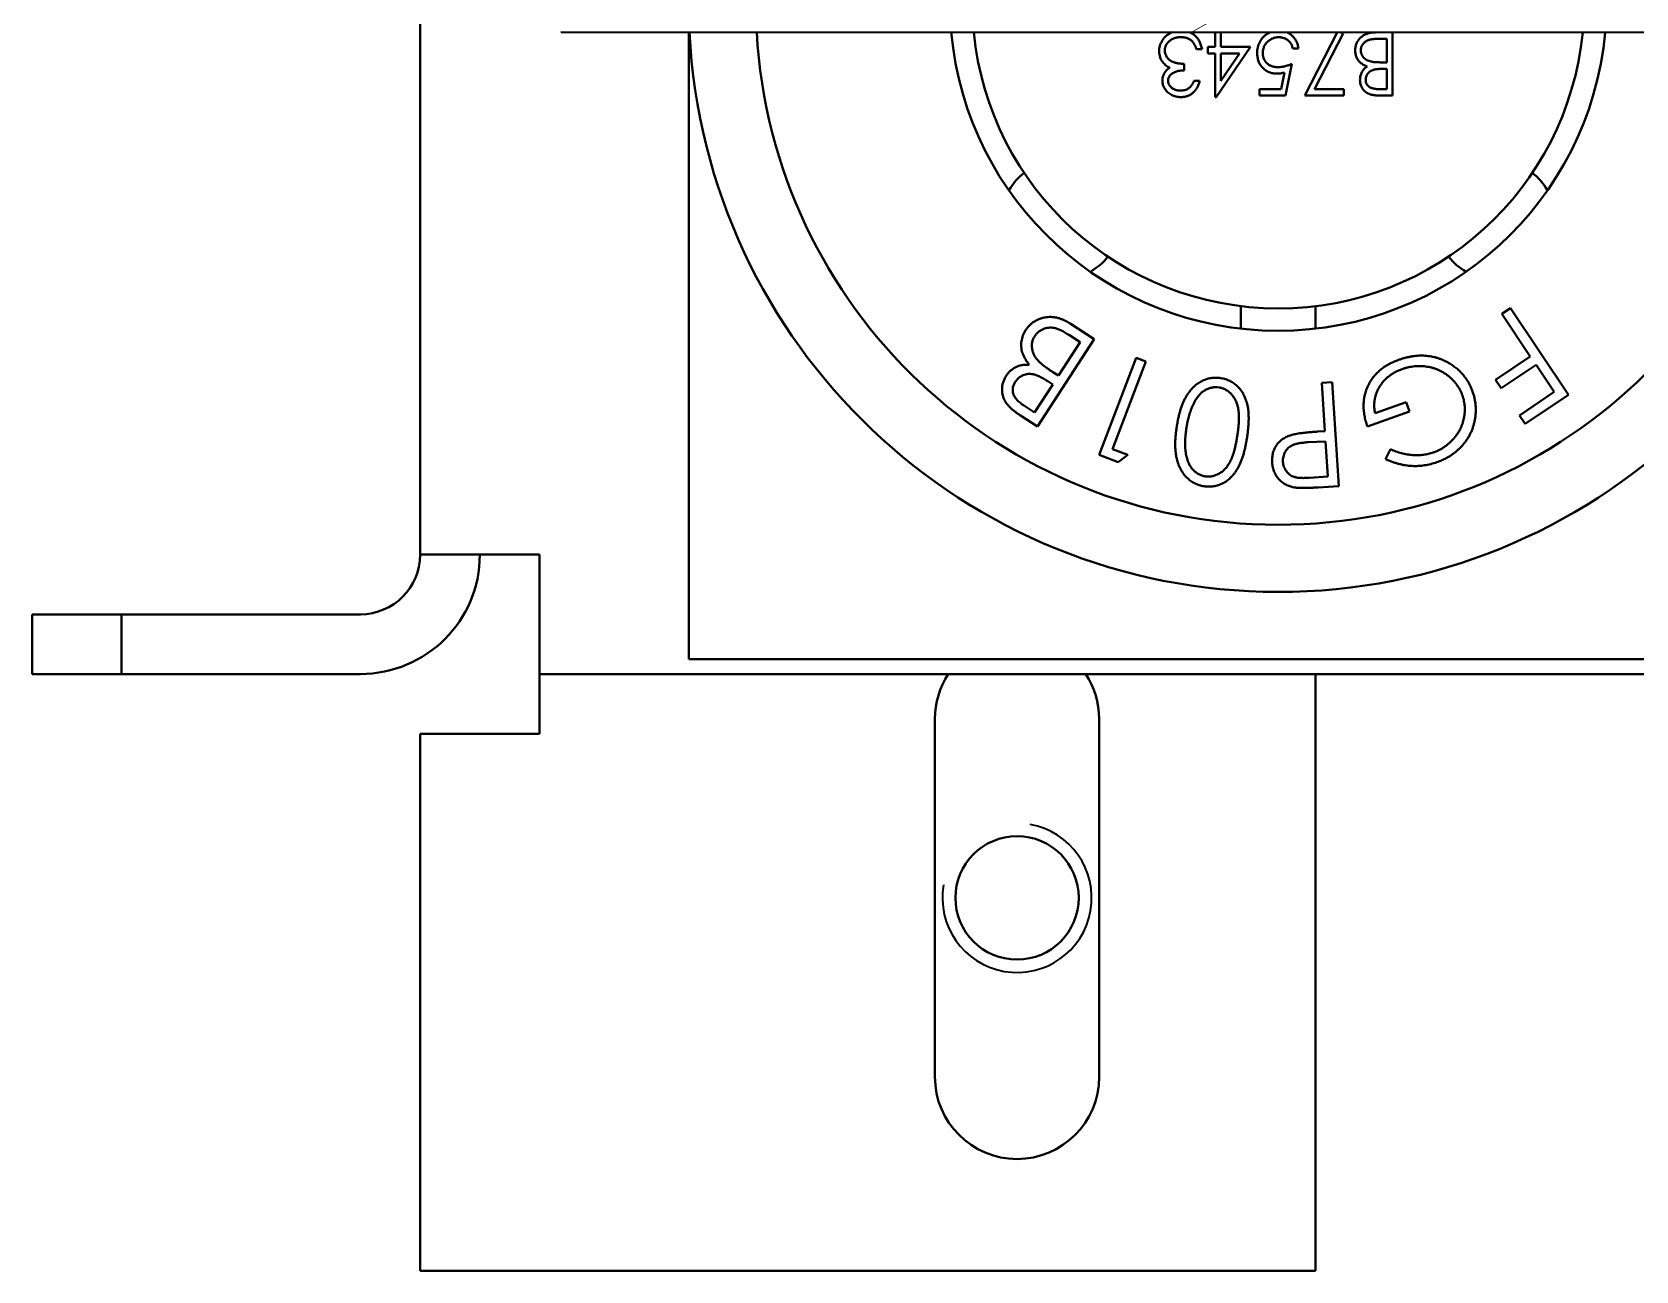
# Model space of a CAD drawing. Header units: millimetres. Extents: x 0 to 4205, y 0 to 2970.
# Drawn here: x 3703.1 to 3756.9, y 1477.4 to 1518.9 of the extents above; entities that cross this region are included whole.
import ezdxf

# ---------------------------------------------------------------- set-up
doc = ezdxf.new("R2010")
doc.units = ezdxf.units.MM
doc.header["$LTSCALE"] = 5
for name, color, linetype, lineweight in [('가시적인 것(ISO)', 3, 'Continuous', 40), ('가시적인 좁은 것(ISO)', 3, 'Continuous', 35), ('해치(ISO)', 7, 'Continuous', 18)]:
    doc.layers.add(name, color=color, linetype=linetype, lineweight=lineweight)

msp = doc.modelspace()

# ---------------------------------------------------------------- hatches: boundary and pattern name
at = {"layer": '해치(ISO)'}
h = msp.add_hatch(dxfattribs=at)
h.set_pattern_fill('ANSI31', color=256, scale=127, angle=-14.99998, style=0)
h.set_pattern_definition([(30, (0, 0), (-7.937505, 13.74815), [])])
h.paths.add_polyline_path([(3771.8396, 1520.8422), (3720.8387, 1520.8643), (3720.8378, 1518.8643), (3771.8388, 1518.8422)])

# ---------------------------------------------------------------- linework, layer by layer
at = {"layer": '가시적인 것(ISO)'}
for p, q in [((3716.1202, 1501.3539), (3716.1202, 1538.3539)), ((3720.8378, 1518.8643), (3771.8388, 1518.8422)), ((3725.1202, 1518.8624), (3725.1202, 1497.8539)), ((3742.7529, 1518.3663), (3742.7531, 1518.8548)), ((3742.9431, 1518.8547), (3742.9429, 1518.3662)), ((3745.7644, 1516.7368), (3746.8501, 1518.853)), ((3747.042, 1518.8169), (3746.0859, 1516.9538)), ((3746.9765, 1518.8529), (3747.042, 1518.8169)), ((3748.506, 1518.6352), (3748.2355, 1518.6353)), ((3748.5057, 1517.8482), (3748.506, 1518.6352)), ((3748.6961, 1518.8522), (3748.6952, 1516.7355)), ((3742.3187, 1518.2851), (3742.1287, 1518.2852)), ((3742.5086, 1518.1493), (3742.5087, 1518.3664)), ((3742.7528, 1518.1492), (3742.5086, 1518.1493)), ((3742.5087, 1518.3664), (3742.7529, 1518.3663)), ((3742.7522, 1516.6838), (3742.7528, 1518.1492)), ((3743.9469, 1518.3658), (3742.7908, 1516.6838)), ((3742.9428, 1518.1491), (3742.9424, 1517.2299)), ((3742.9424, 1517.2299), (3743.5737, 1518.1489)), ((3743.5737, 1518.1489), (3742.9428, 1518.1491)), ((3742.9429, 1518.3662), (3743.9469, 1518.3658)), ((3745.548, 1518.3108), (3745.358, 1518.3109)), ((3741.7215, 1517.7969), (3741.7214, 1517.5798)), ((3744.9648, 1516.9542), (3745.0791, 1517.5109)), ((3745.3307, 1517.7953), (3745.1131, 1516.7371)), ((3748.5056, 1517.6311), (3748.378, 1517.6312)), ((3748.3798, 1517.8483), (3748.5057, 1517.8482)), ((3748.5053, 1516.9527), (3748.5056, 1517.6311)), ((3742.0469, 1517.2269), (3742.2368, 1517.2268)), ((3744.2447, 1516.7375), (3744.2448, 1516.9546)), ((3744.2448, 1516.9546), (3744.9648, 1516.9542)), ((3746.0859, 1516.9538), (3747.067, 1516.9533)), ((3747.067, 1516.9533), (3747.067, 1516.7362)), ((3748.2475, 1516.9528), (3748.5053, 1516.9527)), ((3742.7908, 1516.6838), (3742.7522, 1516.6838)), ((3745.1131, 1516.7371), (3744.2447, 1516.7375)), ((3747.067, 1516.7362), (3745.7644, 1516.7368)), ((3748.6952, 1516.7355), (3748.2822, 1516.7357)), ((3743.6202, 1509.6804), (3743.6202, 1508.9251)), ((3746.1202, 1509.6804), (3746.1202, 1508.9251)), ((3752.3593, 1509.419), (3752.6475, 1509.6125)), ((3753.3149, 1507.9972), (3752.3593, 1509.419)), ((3752.6475, 1509.6125), (3754.5966, 1506.712)), ((3737.902, 1509.0974), (3738.7076, 1508.5757)), ((3738.7076, 1508.5757), (3736.8104, 1505.6429)), ((3737.5073, 1507.3509), (3738.2344, 1508.4748)), ((3738.2344, 1508.4748), (3737.8719, 1508.7089)), ((3738.8718, 1504.6942), (3740.1086, 1507.9495)), ((3740.4311, 1507.8268), (3739.3156, 1504.8905)), ((3740.1086, 1507.9495), (3740.4311, 1507.8268)), ((3752.1497, 1507.214), (3753.3149, 1507.9972)), ((3737.3418, 1507.4574), (3737.5073, 1507.3509)), ((3753.5071, 1507.7111), (3752.3418, 1506.9279)), ((3754.1163, 1506.8045), (3753.5071, 1507.7111)), ((3736.708, 1506.1162), (3737.3159, 1507.0557)), ((3737.3159, 1507.0557), (3737.1483, 1507.1637)), ((3746.3349, 1507.1093), (3746.6827, 1507.1311)), ((3746.4366, 1505.4904), (3746.3349, 1507.1093)), ((3746.6827, 1507.1311), (3746.9014, 1503.65)), ((3752.3418, 1506.9279), (3752.1497, 1507.214)), ((3752.9511, 1506.0214), (3754.1163, 1506.8045)), ((3754.5966, 1506.712), (3753.1432, 1505.7353)), ((3736.3694, 1506.3349), (3736.708, 1506.1162)), ((3748.1126, 1506.0941), (3749.1608, 1506.4636)), ((3749.1608, 1506.4636), (3749.273, 1506.1467)), ((3736.8104, 1505.6429), (3736.232, 1506.0173)), ((3749.273, 1506.1467), (3747.856, 1505.6475)), ((3753.1432, 1505.7353), (3752.9511, 1506.0214)), ((3746.4583, 1505.1497), (3745.8687, 1505.1202)), ((3746.1884, 1505.475), (3746.4366, 1505.4904)), ((3746.5326, 1503.9669), (3746.4583, 1505.1497)), ((3739.5112, 1504.4509), (3738.8718, 1504.6942)), ((3739.3156, 1504.8905), (3739.8274, 1504.6963)), ((3739.8274, 1504.6963), (3739.5112, 1504.4509)), ((3748.459, 1504.5559), (3748.6286, 1504.8875)), ((3745.9178, 1503.9283), (3746.5326, 1503.9669)), ((3746.9014, 1503.65), (3746.208, 1503.6065)), ((3720.1202, 1501.3539), (3716.1202, 1501.3539)), ((3720.1202, 1501.3539), (3720.1202, 1497.3539)), ((3706.1202, 1499.3539), (3703.1202, 1499.3539)), ((3703.1202, 1499.3539), (3703.1202, 1497.3539)), ((3706.1202, 1497.3539), (3706.1202, 1499.3539)), ((3706.1202, 1499.3539), (3714.1202, 1499.3539)), ((3783.1202, 1497.8539), (3725.1202, 1497.8539)), ((3703.1202, 1497.3539), (3706.1202, 1497.3539)), ((3706.1202, 1497.3539), (3714.1202, 1497.3539)), ((3720.1202, 1497.3539), (3781.1202, 1497.3539)), ((3720.1202, 1497.3539), (3720.1202, 1495.3539)), ((3746.1202, 1497.3539), (3746.1202, 1477.3539)), ((3733.3702, 1483.8539), (3733.3702, 1495.8539)), ((3738.8702, 1495.8539), (3738.8702, 1483.8539)), ((3720.1202, 1495.3539), (3716.1202, 1495.3539)), ((3716.1202, 1477.3539), (3716.1202, 1495.3539)), ((3746.1202, 1477.3539), (3716.1202, 1477.3539))]:
    msp.add_line(p, q, dxfattribs=at)
msp.add_circle((3736.1202, 1489.8539), 2.067, dxfattribs=at)
for centre, radius, start, end in [((3744.8702, 1519.8539), 19.75, 182.87743, 357.07284), ((3744.8702, 1519.8539), 17.5, 183.25096, 356.69931), ((3744.8702, 1519.8539), 11, 185.19104, 354.75923), ((3744.8702, 1519.8539), 10.25, 185.57387, 354.3764), ((3737.587, 1512.5707), 2, 127.99092, 150.35542), ((3752.1534, 1512.5707), 2, 29.64458, 52.00908), ((3737.587, 1512.5707), 2, 299.64458, 322.00908), ((3752.1534, 1512.5707), 2, 217.99092, 240.35542), ((3714.1202, 1501.3539), 4, 270, 0), ((3714.1202, 1501.3539), 2, 270, 0), ((3736.1202, 1495.8539), 2.75, 146.94427, 180), ((3736.1202, 1495.8539), 2.75, 0, 33.05573), ((3736.1202, 1483.8539), 2.75, 180, 0)]:
    msp.add_arc(centre, radius, start, end, dxfattribs=at)
for points, knots in [([(3740.8804, 1518.2268), (3740.8815, 1518.2564), (3740.8837, 1518.3156), (3740.9031, 1518.4029), (3740.9331, 1518.4883), (3740.9758, 1518.57), (3741.0278, 1518.6464), (3741.0896, 1518.7147), (3741.1605, 1518.7735), (3741.2363, 1518.8205), (3741.2894, 1518.8453), (3741.3149, 1518.8554)], [0, 0, 0, 0, 0.07964825, 0.15892168, 0.23961949, 0.32260943, 0.40603464, 0.4876021, 0.56968463, 0.65303615, 0.72687732, 0.72687732, 0.72687732, 0.72687732]), ([(3741.6095, 1518.6924), (3741.5897, 1518.6921), (3741.551, 1518.6914), (3741.4944, 1518.6847), (3741.4407, 1518.675), (3741.3902, 1518.6599), (3741.3425, 1518.6413), (3741.2981, 1518.618), (3741.2565, 1518.5906), (3741.2182, 1518.5594), (3741.1837, 1518.5253), (3741.1534, 1518.4896), (3741.1276, 1518.4525), (3741.1068, 1518.4138), (3741.0903, 1518.3736), (3741.0791, 1518.3319), (3741.0714, 1518.2889), (3741.0707, 1518.2597), (3741.0704, 1518.2449)], [0, 0, 0, 0, 0.0760717, 0.1487517, 0.2184028, 0.2857596, 0.350598, 0.414964, 0.4780693, 0.5417607, 0.6043499, 0.664075, 0.7214636, 0.7775871, 0.8326444, 0.8878435, 0.9434603, 1, 1, 1, 1]), ([(3741.9631, 1518.5778), (3741.9512, 1518.587), (3741.9276, 1518.6052), (3741.889, 1518.6285), (3741.8485, 1518.6487), (3741.805, 1518.6641), (3741.7597, 1518.6772), (3741.7117, 1518.6858), (3741.6614, 1518.6916), (3741.627, 1518.6922), (3741.6095, 1518.6924)], [0, 0, 0, 0, 0.1182713, 0.23617753, 0.35566293, 0.47590416, 0.60012734, 0.72860812, 0.86131348, 1, 1, 1, 1]), ([(3741.9064, 1518.8551), (3741.9124, 1518.8527), (3741.9367, 1518.8423), (3741.9781, 1518.8211), (3742.0292, 1518.7888), (3742.0771, 1518.7514), (3742.1218, 1518.7094), (3742.1621, 1518.6623), (3742.1988, 1518.6109), (3742.2308, 1518.5546), (3742.2596, 1518.4941), (3742.2832, 1518.4286), (3742.3041, 1518.3587), (3742.3137, 1518.3101), (3742.3187, 1518.2851)], [0.28985137, 0.28985137, 0.28985137, 0.28985137, 0.30854843, 0.36639796, 0.42454219, 0.48317, 0.5422434, 0.60173935, 0.662506, 0.72485551, 0.78912783, 0.8563464, 0.92629523, 1, 1, 1, 1]), ([(3742.1287, 1518.2852), (3742.1238, 1518.3015), (3742.1142, 1518.3332), (3742.0978, 1518.3788), (3742.0792, 1518.4206), (3742.0592, 1518.459), (3742.0381, 1518.4942), (3742.0146, 1518.5254), (3741.9903, 1518.5539), (3741.972, 1518.57), (3741.9631, 1518.5778)], [0, 0, 0, 0, 0.1497704, 0.2913164, 0.4259664, 0.5521596, 0.6715274, 0.7861216, 0.8953251, 1, 1, 1, 1]), ([(3744.1639, 1518.1626), (3744.1643, 1518.1798), (3744.1652, 1518.2141), (3744.1692, 1518.265), (3744.1771, 1518.3148), (3744.1876, 1518.3635), (3744.2013, 1518.4111), (3744.2178, 1518.4577), (3744.238, 1518.5029), (3744.2602, 1518.5472), (3744.2851, 1518.5897), (3744.3128, 1518.6293), (3744.3421, 1518.6669), (3744.3736, 1518.7019), (3744.4076, 1518.734), (3744.4437, 1518.7636), (3744.4816, 1518.7911), (3744.522, 1518.8154), (3744.5624, 1518.837), (3744.5902, 1518.8487), (3744.6034, 1518.854)], [0, 0, 0, 0, 0.04401447, 0.08743412, 0.1301184, 0.17255369, 0.21455476, 0.25629809, 0.29843823, 0.340849, 0.38271519, 0.42392405, 0.46424624, 0.50407367, 0.54386191, 0.58356672, 0.62309432, 0.66322906, 0.70355126, 0.73999938, 0.73999938, 0.73999938, 0.73999938]), ([(3744.8913, 1518.691), (3744.8732, 1518.6905), (3744.8376, 1518.6896), (3744.7851, 1518.6821), (3744.7344, 1518.6705), (3744.686, 1518.6532), (3744.6391, 1518.6321), (3744.5948, 1518.6051), (3744.5519, 1518.574), (3744.5117, 1518.5384), (3744.4749, 1518.4991), (3744.4424, 1518.4571), (3744.4153, 1518.4123), (3744.3924, 1518.3654), (3744.3751, 1518.3161), (3744.3627, 1518.2644), (3744.3554, 1518.2102), (3744.3544, 1518.1733), (3744.3539, 1518.1545)], [0, 0, 0, 0, 0.0642073, 0.1264247, 0.1876803, 0.2482164, 0.3083051, 0.369661, 0.4316986, 0.4959469, 0.559758, 0.6222954, 0.6839106, 0.7450924, 0.8067402, 0.8690866, 0.93329, 1, 1, 1, 1]), ([(3745.358, 1518.3109), (3745.3534, 1518.3311), (3745.3444, 1518.3699), (3745.3247, 1518.4244), (3745.3006, 1518.473), (3745.272, 1518.5163), (3745.2378, 1518.554), (3745.1988, 1518.5877), (3745.155, 1518.6181), (3745.1064, 1518.6434), (3745.0551, 1518.665), (3745.0015, 1518.6794), (3744.9468, 1518.6895), (3744.9099, 1518.6905), (3744.8913, 1518.691)], [0, 0, 0, 0, 0.0946873, 0.1819942, 0.2643769, 0.3421799, 0.4186176, 0.4965091, 0.5773691, 0.6615106, 0.7467326, 0.831258, 0.9152056, 1, 1, 1, 1]), ([(3745.1706, 1518.8537), (3745.1781, 1518.8504), (3745.2031, 1518.8385), (3745.2439, 1518.8147), (3745.2926, 1518.7815), (3745.3377, 1518.7422), (3745.3795, 1518.6993), (3745.4169, 1518.6527), (3745.4502, 1518.6033), (3745.4789, 1518.5507), (3745.5034, 1518.4952), (3745.5226, 1518.4364), (3745.5381, 1518.3748), (3745.5447, 1518.3324), (3745.548, 1518.3108)], [0.28511236, 0.28511236, 0.28511236, 0.28511236, 0.31063718, 0.37076641, 0.43161474, 0.49352297, 0.55588346, 0.61734237, 0.67866804, 0.74071136, 0.80298536, 0.86680258, 0.93234717, 1, 1, 1, 1]), ([(3747.4475, 1518.2519), (3747.4481, 1518.2726), (3747.4493, 1518.3132), (3747.4579, 1518.3729), (3747.4725, 1518.43), (3747.4925, 1518.4848), (3747.5186, 1518.5372), (3747.5504, 1518.5873), (3747.5883, 1518.6345), (3747.6307, 1518.6794), (3747.6786, 1518.7198), (3747.7304, 1518.7558), (3747.7865, 1518.7854), (3747.8462, 1518.8102), (3747.91, 1518.8292), (3747.9778, 1518.8424), (3748.0494, 1518.8514), (3748.0985, 1518.8521), (3748.1237, 1518.8524)], [0, 0, 0, 0, 0.0611603, 0.1203346, 0.1781803, 0.2352351, 0.292683, 0.3511862, 0.4104566, 0.4717199, 0.5337612, 0.595739, 0.6578875, 0.7212952, 0.7868225, 0.8546862, 0.925478, 1, 1, 1, 1]), ([(3748.2355, 1518.6353), (3748.2161, 1518.6351), (3748.1788, 1518.6346), (3748.1249, 1518.6332), (3748.075, 1518.6299), (3748.0292, 1518.6247), (3747.9871, 1518.619), (3747.9492, 1518.6114), (3747.9151, 1518.6027), (3747.8757, 1518.5892), (3747.8312, 1518.5683), (3747.7833, 1518.5366), (3747.7407, 1518.499), (3747.7045, 1518.4554), (3747.6748, 1518.4079), (3747.6532, 1518.3577), (3747.6399, 1518.3054), (3747.6383, 1518.2697), (3747.6375, 1518.2518)], [0, 0, 0, 0, 0.0725025, 0.139739, 0.2017951, 0.2598219, 0.312206, 0.3607734, 0.4045403, 0.4436981, 0.5168408, 0.5878743, 0.6579654, 0.7289694, 0.7993077, 0.8666358, 0.9331163, 1, 1, 1, 1]), ([(3741.0066, 1517.8506), (3740.9964, 1517.8646), (3740.9762, 1517.8922), (3740.9513, 1517.9367), (3740.9287, 1517.9817), (3740.9111, 1518.0284), (3740.8975, 1518.0762), (3740.8877, 1518.1253), (3740.8817, 1518.1756), (3740.8808, 1518.2097), (3740.8804, 1518.2268)], [0, 0, 0, 0, 0.1281355, 0.2541727, 0.3781116, 0.5017123, 0.6239863, 0.7470956, 0.8728746, 1, 1, 1, 1]), ([(3741.0704, 1518.2449), (3741.0713, 1518.2252), (3741.0731, 1518.1859), (3741.0872, 1518.128), (3741.1104, 1518.0722), (3741.1428, 1518.0195), (3741.1823, 1517.9706), (3741.2285, 1517.927), (3741.2817, 1517.891), (3741.3307, 1517.8661), (3741.3741, 1517.8492), (3741.4112, 1517.8378), (3741.4528, 1517.8283), (3741.4983, 1517.8193), (3741.5481, 1517.8117), (3741.6021, 1517.8054), (3741.6604, 1517.8003), (3741.7007, 1517.7981), (3741.7215, 1517.7969)], [0, 0, 0, 0, 0.06690919, 0.13348544, 0.20103512, 0.27123434, 0.34287998, 0.41383613, 0.48597662, 0.56022956, 0.59988418, 0.64405484, 0.69189193, 0.74468752, 0.80149178, 0.8628577, 0.92932838, 1, 1, 1, 1]), ([(3744.8298, 1517.4699), (3744.8061, 1517.4704), (3744.7597, 1517.4714), (3744.6917, 1517.4811), (3744.6268, 1517.4964), (3744.5651, 1517.5176), (3744.5065, 1517.5448), (3744.4516, 1517.5788), (3744.3995, 1517.6184), (3744.3512, 1517.664), (3744.3073, 1517.7142), (3744.2688, 1517.7681), (3744.2361, 1517.8253), (3744.2098, 1517.8863), (3744.1887, 1517.9504), (3744.1748, 1518.0182), (3744.1655, 1518.0893), (3744.1645, 1518.1378), (3744.1639, 1518.1626)], [0, 0, 0, 0, 0.0658076, 0.1293943, 0.1908941, 0.2512811, 0.310815, 0.370371, 0.4307683, 0.4928813, 0.5551039, 0.6160671, 0.677256, 0.7382598, 0.8007621, 0.8647776, 0.9310453, 1, 1, 1, 1]), ([(3744.3539, 1518.1545), (3744.3543, 1518.1375), (3744.355, 1518.1042), (3744.3614, 1518.0556), (3744.3725, 1518.0096), (3744.3878, 1517.966), (3744.4073, 1517.9247), (3744.4312, 1517.8858), (3744.4598, 1517.8496), (3744.4925, 1517.8163), (3744.5283, 1517.7855), (3744.5679, 1517.7593), (3744.6103, 1517.7372), (3744.6552, 1517.7182), (3744.7036, 1517.7045), (3744.7544, 1517.6942), (3744.8084, 1517.6882), (3744.8452, 1517.6874), (3744.8642, 1517.687)], [0, 0, 0, 0, 0.0653514, 0.127916, 0.1883602, 0.2472161, 0.3056301, 0.3637698, 0.4226609, 0.4826873, 0.5433002, 0.604118, 0.6649649, 0.7274135, 0.7914676, 0.8580554, 0.9270368, 1, 1, 1, 1]), ([(3747.8548, 1517.7107), (3747.8307, 1517.7199), (3747.7847, 1517.7376), (3747.7214, 1517.7689), (3747.6669, 1517.8029), (3747.6207, 1517.84), (3747.5812, 1517.88), (3747.5467, 1517.9234), (3747.5173, 1517.971), (3747.4921, 1518.022), (3747.4724, 1518.0761), (3747.4577, 1518.1327), (3747.4493, 1518.1916), (3747.4481, 1518.2317), (3747.4475, 1518.2519)], [0, 0, 0, 0, 0.1060575, 0.2029143, 0.2903002, 0.3702226, 0.4463837, 0.5213969, 0.5982911, 0.6761425, 0.7555287, 0.8348872, 0.916646, 1, 1, 1, 1]), ([(3747.6375, 1518.2518), (3747.6376, 1518.2406), (3747.638, 1518.2185), (3747.6429, 1518.1858), (3747.6502, 1518.1543), (3747.6596, 1518.1236), (3747.6732, 1518.0944), (3747.6892, 1518.0662), (3747.7079, 1518.0388), (3747.7371, 1518.0042), (3747.7795, 1517.9643), (3747.8398, 1517.9253), (3747.9083, 1517.8938), (3747.9581, 1517.8804), (3747.9837, 1517.8735)], [0, 0, 0, 0, 0.0602874, 0.1196024, 0.1775034, 0.2351427, 0.2921326, 0.3508712, 0.4100979, 0.4707315, 0.5948287, 0.7225788, 0.8566914, 1, 1, 1, 1]), ([(3740.9885, 1517.2345), (3740.9893, 1517.2569), (3740.9906, 1517.3007), (3741.0024, 1517.3646), (3741.0221, 1517.4249), (3741.0494, 1517.4817), (3741.0847, 1517.5348), (3741.1274, 1517.5841), (3741.1779, 1517.6301), (3741.2162, 1517.6564), (3741.2359, 1517.6699)], [0, 0, 0, 0, 0.1280675, 0.2506083, 0.3706302, 0.4900722, 0.6103748, 0.7343131, 0.8632165, 1, 1, 1, 1]), ([(3741.2359, 1517.6699), (3741.2134, 1517.6808), (3741.1688, 1517.7023), (3741.108, 1517.7446), (3741.0528, 1517.7934), (3741.0221, 1517.8315), (3741.0066, 1517.8506)], [0, 0, 0, 0, 0.2538796, 0.5030089, 0.7502911, 1, 1, 1, 1]), ([(3741.7214, 1517.5798), (3741.6952, 1517.5794), (3741.6439, 1517.5785), (3741.569, 1517.568), (3741.4973, 1517.5535), (3741.4305, 1517.5312), (3741.3696, 1517.5053), (3741.3168, 1517.4752), (3741.2728, 1517.4417), (3741.2378, 1517.4043), (3741.2114, 1517.3642), (3741.1922, 1517.3224), (3741.1808, 1517.2786), (3741.1793, 1517.2487), (3741.1785, 1517.2336)], [0, 0, 0, 0, 0.1101656, 0.2157873, 0.3180274, 0.417574, 0.5116505, 0.5961621, 0.6729345, 0.7436696, 0.810677, 0.874059, 0.9366963, 1, 1, 1, 1]), ([(3745.0791, 1517.5109), (3745.0567, 1517.5047), (3745.0133, 1517.4928), (3744.9492, 1517.4795), (3744.8883, 1517.4715), (3744.8489, 1517.4704), (3744.8298, 1517.4699)], [0, 0, 0, 0, 0.2750684, 0.5329015, 0.7739735, 1, 1, 1, 1]), ([(3744.8642, 1517.687), (3744.8806, 1517.6873), (3744.9145, 1517.688), (3744.9664, 1517.6933), (3745.0211, 1517.7019), (3745.0781, 1517.7138), (3745.1377, 1517.7292), (3745.1999, 1517.7478), (3745.2646, 1517.77), (3745.3082, 1517.7867), (3745.3307, 1517.7953)], [0, 0, 0, 0, 0.102203, 0.2110233, 0.3250997, 0.4465021, 0.5737877, 0.7089007, 0.8503579, 1, 1, 1, 1]), ([(3747.6099, 1517.2605), (3747.6106, 1517.2839), (3747.6119, 1517.3298), (3747.6244, 1517.397), (3747.6438, 1517.4609), (3747.6709, 1517.5214), (3747.7061, 1517.5771), (3747.7477, 1517.6283), (3747.798, 1517.673), (3747.8356, 1517.698), (3747.8548, 1517.7107)], [0, 0, 0, 0, 0.1305691, 0.2565806, 0.3805516, 0.5036229, 0.6257393, 0.7475486, 0.8717661, 1, 1, 1, 1]), ([(3748.378, 1517.6312), (3748.3593, 1517.6309), (3748.3233, 1517.6305), (3748.2711, 1517.6292), (3748.2226, 1517.6254), (3748.178, 1517.6217), (3748.1372, 1517.6156), (3748.1005, 1517.6084), (3748.0672, 1517.6008), (3748.0287, 1517.5877), (3747.9851, 1517.5685), (3747.9387, 1517.5386), (3747.8977, 1517.503), (3747.8631, 1517.4618), (3747.8348, 1517.4166), (3747.8151, 1517.3679), (3747.8017, 1517.317), (3747.8005, 1517.282), (3747.7999, 1517.2642)], [0, 0, 0, 0, 0.072301, 0.1397003, 0.2022885, 0.2605995, 0.3131903, 0.3617389, 0.4057065, 0.44554, 0.518832, 0.5897782, 0.6588675, 0.7284305, 0.7972827, 0.8648154, 0.9313638, 1, 1, 1, 1]), ([(3747.9837, 1517.8735), (3747.994, 1517.8714), (3748.0164, 1517.8668), (3748.0528, 1517.862), (3748.0943, 1517.8577), (3748.1412, 1517.8546), (3748.1933, 1517.8513), (3748.2509, 1517.85), (3748.3136, 1517.8485), (3748.3571, 1517.8483), (3748.3798, 1517.8483)], [0, 0, 0, 0, 0.0793065, 0.1719528, 0.2770565, 0.3947306, 0.5261773, 0.6713448, 0.8292853, 1, 1, 1, 1]), ([(3741.6065, 1516.6843), (3741.5789, 1516.6852), (3741.5242, 1516.6869), (3741.4439, 1516.702), (3741.3665, 1516.7258), (3741.2928, 1516.7588), (3741.2244, 1516.7995), (3741.1635, 1516.8479), (3741.111, 1516.903), (3741.0669, 1516.964), (3741.0324, 1517.0291), (3741.007, 1517.0961), (3740.9915, 1517.1649), (3740.9895, 1517.2113), (3740.9885, 1517.2345)], [0, 0, 0, 0, 0.09025425, 0.17853979, 0.26609303, 0.35463098, 0.44188615, 0.52574692, 0.60811363, 0.69019727, 0.77082148, 0.84832618, 0.92401174, 1, 1, 1, 1]), ([(3741.1785, 1517.2336), (3741.1787, 1517.2226), (3741.1792, 1517.2006), (3741.1855, 1517.1684), (3741.1949, 1517.1373), (3741.2079, 1517.1072), (3741.2253, 1517.0785), (3741.2461, 1517.0509), (3741.2708, 1517.0245), (3741.2992, 1516.9999), (3741.3297, 1516.9764), (3741.3631, 1516.9565), (3741.3984, 1516.9395), (3741.4357, 1516.9254), (3741.4751, 1516.9148), (3741.5163, 1516.9072), (3741.5596, 1516.9025), (3741.5891, 1516.9018), (3741.6041, 1516.9014)], [0, 0, 0, 0, 0.0552745, 0.1099661, 0.1632474, 0.2180762, 0.2733009, 0.3309093, 0.3909945, 0.454176, 0.5188615, 0.5833105, 0.6485167, 0.7150309, 0.7825021, 0.8523227, 0.9249285, 1, 1, 1, 1]), ([(3741.6041, 1516.9014), (3741.6282, 1516.9023), (3741.6752, 1516.9039), (3741.7431, 1516.9182), (3741.8062, 1516.9412), (3741.8544, 1516.9686), (3741.8901, 1516.9956), (3741.9155, 1517.0193), (3741.9405, 1517.0455), (3741.9634, 1517.076), (3741.9866, 1517.1087), (3742.0077, 1517.1452), (3742.0282, 1517.1847), (3742.0405, 1517.2125), (3742.0469, 1517.2269)], [0, 0, 0, 0, 0.1227119, 0.239685, 0.3518159, 0.4637661, 0.5208178, 0.5794483, 0.6406041, 0.7052975, 0.7736339, 0.8446694, 0.9200565, 1, 1, 1, 1]), ([(3742.2368, 1517.2268), (3742.2317, 1517.2055), (3742.2216, 1517.1638), (3742.2006, 1517.1043), (3742.1777, 1517.048), (3742.1502, 1516.996), (3742.1203, 1516.9471), (3742.0859, 1516.9026), (3742.0488, 1516.8612), (3742.0078, 1516.8245), (3741.9648, 1516.7913), (3741.9191, 1516.763), (3741.8718, 1516.7386), (3741.8225, 1516.7185), (3741.771, 1516.7034), (3741.7178, 1516.6925), (3741.6628, 1516.6854), (3741.6255, 1516.6847), (3741.6065, 1516.6843)], [0, 0, 0, 0, 0.0726253, 0.1419766, 0.2089849, 0.2739569, 0.3368893, 0.398745, 0.4601159, 0.5208249, 0.5809945, 0.6401519, 0.6986225, 0.7572711, 0.8164267, 0.876254, 0.9371653, 1, 1, 1, 1]), ([(3748.2822, 1516.7357), (3748.262, 1516.7358), (3748.2228, 1516.736), (3748.1658, 1516.7393), (3748.1124, 1516.7436), (3748.0627, 1516.7506), (3748.0165, 1516.7589), (3747.9738, 1516.7691), (3747.9348, 1516.7812), (3747.8881, 1516.8005), (3747.835, 1516.8291), (3747.7774, 1516.8714), (3747.7282, 1516.9232), (3747.6858, 1516.9815), (3747.6521, 1517.0457), (3747.6277, 1517.1142), (3747.6123, 1517.1862), (3747.6107, 1517.2355), (3747.6099, 1517.2605)], [0, 0, 0, 0, 0.0625941, 0.1213229, 0.1766801, 0.2283651, 0.2768684, 0.3218791, 0.3640986, 0.4033557, 0.4779679, 0.5505355, 0.6235845, 0.6981749, 0.7733537, 0.8472811, 0.9228183, 1, 1, 1, 1]), ([(3747.7999, 1517.2642), (3747.8002, 1517.2525), (3747.8008, 1517.2294), (3747.8059, 1517.1958), (3747.8146, 1517.1642), (3747.8257, 1517.1342), (3747.8413, 1517.1067), (3747.8597, 1517.0807), (3747.8818, 1517.0572), (3747.9071, 1517.0352), (3747.9361, 1517.0156), (3747.9689, 1516.9986), (3748.0059, 1516.9848), (3748.0465, 1516.9727), (3748.0913, 1516.9642), (3748.1397, 1516.9572), (3748.1923, 1516.9536), (3748.2287, 1516.9531), (3748.2475, 1516.9528)], [0, 0, 0, 0, 0.0570031, 0.1118179, 0.1644024, 0.2158698, 0.2668411, 0.317479, 0.3699021, 0.4234004, 0.4797184, 0.5392415, 0.6024307, 0.6710295, 0.7444848, 0.823454, 0.9087403, 1, 1, 1, 1]), ([(3736.5299, 1507.7162), (3736.502, 1507.7526), (3736.4488, 1507.822), (3736.3826, 1507.928), (3736.3303, 1508.0282), (3736.294, 1508.1251), (3736.27, 1508.2197), (3736.2585, 1508.3143), (3736.2562, 1508.41), (3736.2644, 1508.5062), (3736.2844, 1508.6013), (3736.3138, 1508.6948), (3736.3546, 1508.7855), (3736.3891, 1508.8427), (3736.4065, 1508.8716)], [0, 0, 0, 0, 0.1100074, 0.2090568, 0.2988937, 0.3801656, 0.4562978, 0.531877, 0.6079928, 0.6849431, 0.7626364, 0.8401441, 0.9192847, 1, 1, 1, 1]), ([(3736.4065, 1508.8716), (3736.4258, 1508.9001), (3736.4637, 1508.9562), (3736.5305, 1509.0316), (3736.6029, 1509.0982), (3736.6803, 1509.1573), (3736.7646, 1509.2064), (3736.8546, 1509.2471), (3736.9505, 1509.2794), (3737.0511, 1509.3031), (3737.1551, 1509.3176), (3737.2607, 1509.3191), (3737.367, 1509.3111), (3737.4734, 1509.2901), (3737.5807, 1509.2591), (3737.6883, 1509.2169), (3737.796, 1509.1623), (3737.8661, 1509.1194), (3737.902, 1509.0974)], [0, 0, 0, 0, 0.0608361, 0.1197573, 0.1777252, 0.2347331, 0.2918489, 0.3499849, 0.409379, 0.4705896, 0.5327834, 0.5948506, 0.6571035, 0.7211199, 0.7865836, 0.8545725, 0.9254321, 1, 1, 1, 1]), ([(3737.8719, 1508.7089), (3737.8458, 1508.7254), (3737.7954, 1508.757), (3737.7217, 1508.8018), (3737.6517, 1508.8401), (3737.5857, 1508.8736), (3737.5234, 1508.9005), (3737.4657, 1508.9236), (3737.4118, 1508.9405), (3737.3461, 1508.9555), (3737.2668, 1508.9635), (3737.1733, 1508.9601), (3737.0811, 1508.9432), (3736.9921, 1508.9121), (3736.9083, 1508.8702), (3736.8339, 1508.8163), (3736.767, 1508.7543), (3736.7324, 1508.7045), (3736.715, 1508.6795)], [0, 0, 0, 0, 0.07066196, 0.13617405, 0.1972333, 0.25346038, 0.30544737, 0.35254049, 0.39569104, 0.43462939, 0.50671107, 0.57738316, 0.64810991, 0.72052438, 0.79254449, 0.86157956, 0.93044858, 1, 1, 1, 1]), ([(3736.715, 1508.6795), (3736.6959, 1508.6469), (3736.6584, 1508.583), (3736.6257, 1508.477), (3736.6121, 1508.3676), (3736.6186, 1508.2553), (3736.6455, 1508.1426), (3736.6928, 1508.033), (3736.7587, 1507.9268), (3736.8154, 1507.8633), (3736.8448, 1507.8304)], [0, 0, 0, 0, 0.1213326, 0.2383143, 0.3544611, 0.4751864, 0.5990741, 0.7259871, 0.8583055, 1, 1, 1, 1]), ([(3736.8448, 1507.8304), (3736.8563, 1507.8186), (3736.8812, 1507.7929), (3736.9251, 1507.7558), (3736.9759, 1507.7142), (3737.0335, 1507.6686), (3737.1002, 1507.6212), (3737.1736, 1507.5692), (3737.2548, 1507.5138), (3737.3121, 1507.4767), (3737.3418, 1507.4574)], [0, 0, 0, 0, 0.0796314, 0.1722232, 0.2770527, 0.3957755, 0.5264292, 0.6710912, 0.8291429, 1, 1, 1, 1]), ([(3747.856, 1505.6475), (3747.8357, 1505.7101), (3747.7962, 1505.8321), (3747.7566, 1506.0164), (3747.7324, 1506.1955), (3747.7277, 1506.3703), (3747.7394, 1506.5399), (3747.768, 1506.7049), (3747.8156, 1506.8645), (3747.879, 1507.0187), (3747.9594, 1507.1645), (3748.0533, 1507.3014), (3748.1628, 1507.4267), (3748.2867, 1507.5409), (3748.4245, 1507.6452), (3748.5777, 1507.7374), (3748.7443, 1507.8202), (3748.8626, 1507.8648), (3748.9231, 1507.8876)], [0, 0, 0, 0, 0.0704035, 0.1372849, 0.2016565, 0.263768, 0.3242522, 0.38348, 0.4427331, 0.5023358, 0.5617168, 0.6207442, 0.6798336, 0.7395351, 0.8010214, 0.8646088, 0.9307779, 1, 1, 1, 1]), ([(3748.9231, 1507.8876), (3748.9609, 1507.9003), (3749.0352, 1507.9253), (3749.1472, 1507.9572), (3749.2582, 1507.9822), (3749.3679, 1508.0021), (3749.4765, 1508.0154), (3749.5837, 1508.0231), (3749.6897, 1508.0254), (3749.7944, 1508.0213), (3749.8977, 1508.0103), (3750.0002, 1507.9954), (3750.1013, 1507.9735), (3750.2009, 1507.9453), (3750.2992, 1507.9116), (3750.3964, 1507.8721), (3750.4924, 1507.8267), (3750.5548, 1507.7921), (3750.5862, 1507.7747)], [0, 0, 0, 0, 0.06933878, 0.13656053, 0.20248218, 0.2673575, 0.33047967, 0.39288069, 0.45431958, 0.51498188, 0.57509197, 0.63515524, 0.69507645, 0.7550901, 0.81529647, 0.87588097, 0.93756716, 1, 1, 1, 1]), ([(3736.232, 1506.0173), (3736.2038, 1506.0358), (3736.1491, 1506.0717), (3736.072, 1506.1271), (3736.0016, 1506.1819), (3735.9378, 1506.236), (3735.8798, 1506.2887), (3735.8303, 1506.3424), (3735.7864, 1506.3943), (3735.737, 1506.4618), (3735.6887, 1506.5495), (3735.6463, 1506.6596), (3735.6219, 1506.7748), (3735.6141, 1506.8933), (3735.624, 1507.0119), (3735.6505, 1507.1279), (3735.6927, 1507.2405), (3735.7342, 1507.3096), (3735.7552, 1507.3446)], [0, 0, 0, 0, 0.0631751, 0.1224985, 0.178052, 0.230269, 0.2792434, 0.3248018, 0.3670903, 0.4066063, 0.4813176, 0.5539664, 0.6269945, 0.70118, 0.775899, 0.849116, 0.9237142, 1, 1, 1, 1]), ([(3735.7552, 1507.3446), (3735.7771, 1507.3755), (3735.8204, 1507.4366), (3735.8975, 1507.5175), (3735.9847, 1507.5849), (3736.0796, 1507.6412), (3736.1834, 1507.6822), (3736.2934, 1507.7099), (3736.4101, 1507.7221), (3736.4893, 1507.7182), (3736.5299, 1507.7162)], [0, 0, 0, 0, 0.1256887, 0.2479089, 0.3688152, 0.4900216, 0.6127639, 0.7373682, 0.8651323, 1, 1, 1, 1]), ([(3737.1483, 1507.1637), (3737.1236, 1507.1794), (3737.0759, 1507.2098), (3737.0059, 1507.2523), (3736.9392, 1507.2885), (3736.8767, 1507.3204), (3736.818, 1507.347), (3736.7631, 1507.369), (3736.7121, 1507.3862), (3736.6498, 1507.4009), (3736.5752, 1507.4103), (3736.4872, 1507.4094), (3736.4015, 1507.3942), (3736.319, 1507.367), (3736.2417, 1507.3279), (3736.1725, 1507.2772), (3736.1103, 1507.2175), (3736.077, 1507.1706), (3736.0602, 1507.1468)], [0, 0, 0, 0, 0.0711972, 0.1374093, 0.1988984, 0.2555213, 0.3078665, 0.3555214, 0.3991507, 0.4382605, 0.5109365, 0.5813483, 0.6510747, 0.7216352, 0.7917167, 0.8604255, 0.9294829, 1, 1, 1, 1]), ([(3741.4706, 1505.643), (3741.4795, 1505.6956), (3741.4967, 1505.7983), (3741.5263, 1505.9475), (3741.561, 1506.0875), (3741.5984, 1506.2184), (3741.64, 1506.3403), (3741.6846, 1506.4532), (3741.7329, 1506.5573), (3741.7849, 1506.6526), (3741.8407, 1506.7394), (3741.8982, 1506.8201), (3741.9593, 1506.8938), (3742.0232, 1506.961), (3742.0892, 1507.0228), (3742.1587, 1507.0771), (3742.2303, 1507.1263), (3742.3055, 1507.1671), (3742.382, 1507.2025), (3742.4599, 1507.2312), (3742.5388, 1507.2538), (3742.6187, 1507.2702), (3742.6997, 1507.2788), (3742.7812, 1507.2828), (3742.8638, 1507.2792), (3742.9187, 1507.2719), (3742.9465, 1507.2682)], [0, 0, 0, 0, 0.0649869, 0.1268269, 0.1851513, 0.2405435, 0.2925615, 0.3418675, 0.3883389, 0.4321515, 0.4739935, 0.5139575, 0.5527638, 0.5904079, 0.6268584, 0.6627266, 0.6977724, 0.7325457, 0.7666736, 0.8003488, 0.8334981, 0.8665947, 0.8995307, 0.9325735, 0.9659006, 1, 1, 1, 1]), ([(3742.9465, 1507.2682), (3742.9737, 1507.2636), (3743.0275, 1507.2544), (3743.1055, 1507.2319), (3743.1809, 1507.2055), (3743.2535, 1507.1732), (3743.3227, 1507.1342), (3743.3899, 1507.0911), (3743.4527, 1507.0407), (3743.5134, 1506.9861), (3743.5703, 1506.926), (3743.622, 1506.8596), (3743.6701, 1506.7887), (3743.7126, 1506.7119), (3743.7512, 1506.6304), (3743.7858, 1506.5439), (3743.8151, 1506.4518), (3743.8396, 1506.3539), (3743.8595, 1506.2491), (3743.8736, 1506.136), (3743.8798, 1506.014), (3743.8815, 1505.8834), (3743.876, 1505.7445), (3743.8658, 1505.5969), (3743.8478, 1505.4405), (3743.8323, 1505.3335), (3743.8243, 1505.2784)], [0, 0, 0, 0, 0.0338523, 0.0668959, 0.0994521, 0.1317955, 0.1642669, 0.1967928, 0.2296606, 0.2629497, 0.2968226, 0.3311235, 0.3660338, 0.4018473, 0.4386558, 0.4766177, 0.5160611, 0.557159, 0.6003462, 0.6468627, 0.6968341, 0.7501669, 0.8069728, 0.8673371, 0.931676, 1, 1, 1, 1]), ([(3749.0248, 1507.5714), (3748.9836, 1507.5559), (3748.9027, 1507.5253), (3748.7873, 1507.4699), (3748.6806, 1507.4063), (3748.5809, 1507.3369), (3748.4894, 1507.2596), (3748.4067, 1507.1745), (3748.3316, 1507.0827), (3748.2655, 1506.9842), (3748.2084, 1506.8813), (3748.1614, 1506.7754), (3748.1264, 1506.6669), (3748.1017, 1506.5564), (3748.0877, 1506.4437), (3748.0842, 1506.3287), (3748.0915, 1506.2114), (3748.1055, 1506.1335), (3748.1126, 1506.0941)], [0, 0, 0, 0, 0.0692909, 0.1363437, 0.2014115, 0.2648725, 0.3276002, 0.3898557, 0.4516419, 0.5142679, 0.576592, 0.6369564, 0.6965973, 0.7558478, 0.8152424, 0.8753117, 0.9369594, 1, 1, 1, 1]), ([(3751.0426, 1506.6845), (3751.0311, 1506.715), (3751.0083, 1506.7759), (3750.9663, 1506.8637), (3750.9196, 1506.9489), (3750.866, 1507.0301), (3750.807, 1507.1082), (3750.7423, 1507.1826), (3750.6718, 1507.2538), (3750.5959, 1507.3211), (3750.5159, 1507.3845), (3750.4309, 1507.4401), (3750.3445, 1507.4919), (3750.2538, 1507.536), (3750.1603, 1507.5749), (3750.0629, 1507.6058), (3749.9633, 1507.6333), (3749.8605, 1507.6523), (3749.7564, 1507.6657), (3749.6517, 1507.6729), (3749.547, 1507.6729), (3749.4423, 1507.6656), (3749.3377, 1507.6523), (3749.233, 1507.6327), (3749.1282, 1507.6062), (3749.0595, 1507.5831), (3749.0248, 1507.5714)], [0, 0, 0, 0, 0.0399455, 0.0794844, 0.1190482, 0.1587172, 0.1985355, 0.2386844, 0.2793405, 0.3210781, 0.36285, 0.4041045, 0.4452647, 0.4860735, 0.5275071, 0.5690276, 0.6110757, 0.6538808, 0.6968472, 0.7395643, 0.7821855, 0.8249027, 0.867869, 0.9112363, 0.9552218, 1, 1, 1, 1]), ([(3750.5862, 1507.7747), (3750.633, 1507.7461), (3750.7253, 1507.6895), (3750.8536, 1507.592), (3750.9703, 1507.4851), (3751.076, 1507.369), (3751.1702, 1507.2434), (3751.2543, 1507.1092), (3751.3259, 1506.9649), (3751.3645, 1506.8638), (3751.384, 1506.8128)], [0, 0, 0, 0, 0.1288263, 0.2542009, 0.3777501, 0.5001539, 0.622453, 0.7459803, 0.8716682, 1, 1, 1, 1]), ([(3736.0602, 1507.1468), (3736.05, 1507.1302), (3736.0302, 1507.0978), (3736.007, 1507.0466), (3735.9893, 1506.9958), (3735.9778, 1506.9445), (3735.9729, 1506.8931), (3735.9745, 1506.8416), (3735.9814, 1506.7901), (3735.9949, 1506.7385), (3736.0154, 1506.6868), (3736.0438, 1506.6357), (3736.0794, 1506.5845), (3736.1229, 1506.5338), (3736.1736, 1506.4833), (3736.2319, 1506.4332), (3736.2973, 1506.3829), (3736.3449, 1506.3513), (3736.3694, 1506.3349)], [0, 0, 0, 0, 0.0591673, 0.1153871, 0.1701588, 0.222513, 0.2745679, 0.3264047, 0.3787059, 0.4322495, 0.4880059, 0.5470922, 0.6093144, 0.6772985, 0.7495754, 0.8265678, 0.9106155, 1, 1, 1, 1]), ([(3742.8862, 1506.9576), (3742.8481, 1506.9619), (3742.7721, 1506.9705), (3742.6569, 1506.9564), (3742.5425, 1506.9267), (3742.4503, 1506.8842), (3742.3786, 1506.8413), (3742.3265, 1506.803), (3742.2764, 1506.7601), (3742.2286, 1506.7115), (3742.1835, 1506.6574), (3742.1395, 1506.5991), (3742.0988, 1506.5349), (3742.0742, 1506.4894), (3742.0616, 1506.4661)], [0, 0, 0, 0, 0.1114724, 0.2225685, 0.3362249, 0.4552687, 0.5173787, 0.5798583, 0.6437005, 0.7097733, 0.7784999, 0.8491587, 0.9227584, 1, 1, 1, 1]), ([(3743.4996, 1505.3359), (3743.5067, 1505.3831), (3743.5205, 1505.4747), (3743.5355, 1505.6083), (3743.5472, 1505.7333), (3743.5537, 1505.85), (3743.555, 1505.9583), (3743.5526, 1506.0584), (3743.545, 1506.15), (3743.5331, 1506.2338), (3743.5167, 1506.3113), (3743.4967, 1506.3842), (3743.4717, 1506.4528), (3743.4448, 1506.5182), (3743.4122, 1506.5786), (3743.3774, 1506.6361), (3743.3379, 1506.6889), (3743.2806, 1506.7521), (3743.2041, 1506.8213), (3743.104, 1506.8865), (3742.9983, 1506.9352), (3742.9235, 1506.9501), (3742.8862, 1506.9576)], [0, 0, 0, 0, 0.07381421, 0.14335729, 0.20800097, 0.26813274, 0.3242022, 0.37558517, 0.42313572, 0.46625797, 0.50655235, 0.54560513, 0.5832454, 0.6193891, 0.65498569, 0.68941645, 0.72327243, 0.75682564, 0.82137817, 0.88227529, 0.94122044, 1, 1, 1, 1]), ([(3751.384, 1506.8128), (3751.3969, 1506.7739), (3751.4226, 1506.6966), (3751.4518, 1506.5788), (3751.4732, 1506.4603), (3751.4855, 1506.3412), (3751.4905, 1506.2215), (3751.4878, 1506.1016), (3751.4765, 1505.981), (3751.4567, 1505.8607), (3751.4303, 1505.7414), (3751.3962, 1505.6251), (3751.3535, 1505.5128), (3751.3056, 1505.4033), (3751.2482, 1505.2983), (3751.1845, 1505.1962), (3751.1126, 1505.0981), (3751.0344, 1505.0036), (3750.9495, 1504.9137), (3750.8584, 1504.8296), (3750.7611, 1504.7515), (3750.6581, 1504.6792), (3750.549, 1504.6134), (3750.4346, 1504.5529), (3750.3143, 1504.4986), (3750.2309, 1504.4677), (3750.1886, 1504.4521)], [0, 0, 0, 0, 0.0415992, 0.0827146, 0.1232333, 0.1638215, 0.2042183, 0.2448295, 0.2856068, 0.3272162, 0.3685749, 0.409669, 0.4502405, 0.4905234, 0.5309983, 0.5716434, 0.6127697, 0.654417, 0.6962372, 0.7382424, 0.7802911, 0.8229078, 0.8659476, 0.9097045, 0.9542307, 1, 1, 1, 1]), ([(3742.0616, 1506.4661), (3742.0463, 1506.4364), (3742.0151, 1506.3758), (3741.9745, 1506.2801), (3741.9355, 1506.1798), (3741.9007, 1506.0739), (3741.869, 1505.9629), (3741.8414, 1505.8465), (3741.8157, 1505.725), (3741.8021, 1505.6419), (3741.7952, 1505.5995)], [0, 0, 0, 0, 0.11016758, 0.22429055, 0.34223633, 0.46468602, 0.59115449, 0.72260214, 0.85863382, 1, 1, 1, 1]), ([(3750.0624, 1504.7746), (3750.0942, 1504.7863), (3750.1576, 1504.8096), (3750.2492, 1504.8532), (3750.3384, 1504.9002), (3750.4236, 1504.9542), (3750.5058, 1505.0131), (3750.5851, 1505.0776), (3750.6609, 1505.1479), (3750.7326, 1505.2232), (3750.7998, 1505.3023), (3750.8618, 1505.3841), (3750.9163, 1505.4692), (3750.9651, 1505.5561), (3751.0065, 1505.6461), (3751.0424, 1505.7381), (3751.071, 1505.8332), (3751.0934, 1505.9297), (3751.1094, 1506.0269), (3751.1194, 1506.1238), (3751.1228, 1506.2199), (3751.1203, 1506.315), (3751.11, 1506.4088), (3751.095, 1506.502), (3751.0725, 1506.594), (3751.0526, 1506.6542), (3751.0426, 1506.6845)], [0, 0, 0, 0, 0.0425672, 0.0850865, 0.1274743, 0.1695176, 0.2118972, 0.2547724, 0.2980806, 0.3419933, 0.3856211, 0.4286978, 0.471057, 0.512811, 0.554015, 0.5956527, 0.6371665, 0.6788489, 0.7203042, 0.7611176, 0.8014553, 0.841195, 0.8808376, 0.9202129, 0.9598916, 1, 1, 1, 1]), ([(3742.3856, 1503.6462), (3742.3582, 1503.6512), (3742.3037, 1503.6613), (3742.2237, 1503.682), (3742.147, 1503.7098), (3742.0729, 1503.7425), (3742.0023, 1503.7823), (3741.9337, 1503.8261), (3741.8693, 1503.8774), (3741.8067, 1503.9329), (3741.7488, 1503.995), (3741.694, 1504.0617), (3741.6455, 1504.135), (3741.6002, 1504.2129), (3741.5604, 1504.2968), (3741.5247, 1504.386), (3741.493, 1504.4808), (3741.4666, 1504.5815), (3741.4441, 1504.6885), (3741.4303, 1504.803), (3741.4209, 1504.9246), (3741.4184, 1505.0538), (3741.422, 1505.1907), (3741.4323, 1505.3349), (3741.4472, 1505.4868), (3741.4627, 1505.59), (3741.4706, 1505.643)], [0, 0, 0, 0, 0.0339105, 0.0674348, 0.1003578, 0.1330738, 0.1659168, 0.1988104, 0.2320342, 0.2660672, 0.3004691, 0.3352462, 0.3708983, 0.4073369, 0.4448613, 0.4837823, 0.5242517, 0.5663309, 0.6104481, 0.6571868, 0.706525, 0.7588652, 0.8143395, 0.873059, 0.9348051, 1, 1, 1, 1]), ([(3741.7952, 1505.5995), (3741.7889, 1505.557), (3741.7764, 1505.4741), (3741.7631, 1505.352), (3741.755, 1505.2353), (3741.7495, 1505.124), (3741.7495, 1505.0178), (3741.7544, 1504.9169), (3741.7633, 1504.8215), (3741.7767, 1504.7313), (3741.794, 1504.6463), (3741.816, 1504.5667), (3741.8401, 1504.4917), (3741.8691, 1504.4222), (3741.9011, 1504.3576), (3741.9371, 1504.2984), (3741.9762, 1504.2441), (3742.0331, 1504.1804), (3742.1091, 1504.1114), (3742.2082, 1504.046), (3742.3133, 1503.9984), (3742.3873, 1503.9833), (3742.4241, 1503.9757)], [0, 0, 0, 0, 0.0665626, 0.1299342, 0.1901918, 0.247814, 0.302484, 0.3546811, 0.4041447, 0.4509953, 0.4957289, 0.5385018, 0.5789173, 0.6177127, 0.6549532, 0.6905321, 0.7250033, 0.7583475, 0.8226921, 0.8833444, 0.9418683, 1, 1, 1, 1]), ([(3743.8243, 1505.2784), (3743.8153, 1505.2232), (3743.7978, 1505.116), (3743.7668, 1504.961), (3743.7334, 1504.8161), (3743.6966, 1504.6817), (3743.6557, 1504.5578), (3743.6125, 1504.4443), (3743.5666, 1504.3406), (3743.5161, 1504.2474), (3743.4635, 1504.1621), (3743.4077, 1504.0839), (3743.3496, 1504.0116), (3743.2888, 1503.9451), (3743.2237, 1503.8866), (3743.1571, 1503.8325), (3743.0868, 1503.7857), (3743.0139, 1503.7448), (3742.9388, 1503.7109), (3742.863, 1503.6815), (3742.7857, 1503.6601), (3742.7077, 1503.6444), (3742.6286, 1503.6355), (3742.5485, 1503.6316), (3742.4671, 1503.6352), (3742.4129, 1503.6425), (3742.3856, 1503.6462)], [0, 0, 0, 0, 0.0685607, 0.1331033, 0.1936878, 0.2507384, 0.3038162, 0.3534995, 0.3996532, 0.4425838, 0.4833591, 0.5223825, 0.560271, 0.596957, 0.6326398, 0.6674863, 0.7019635, 0.7360711, 0.7697795, 0.8028677, 0.8356018, 0.8680136, 0.9003087, 0.9329927, 0.966249, 1, 1, 1, 1]), ([(3742.4241, 1503.9757), (3742.4624, 1503.9718), (3742.5386, 1503.9641), (3742.6547, 1503.976), (3742.7691, 1504.0095), (3742.8624, 1504.0519), (3742.9352, 1504.0948), (3742.9883, 1504.1333), (3743.039, 1504.1766), (3743.088, 1504.2244), (3743.1333, 1504.2781), (3743.1769, 1504.3364), (3743.2182, 1504.3997), (3743.2581, 1504.4685), (3743.2955, 1504.5448), (3743.3301, 1504.63), (3743.3642, 1504.724), (3743.3944, 1504.8283), (3743.4237, 1504.9417), (3743.4521, 1505.0645), (3743.4768, 1505.1971), (3743.4919, 1505.2887), (3743.4996, 1505.3359)], [0, 0, 0, 0, 0.05945403, 0.11833646, 0.17925028, 0.24319251, 0.27644247, 0.30987099, 0.34451422, 0.3795555, 0.41572849, 0.45320191, 0.49212755, 0.53264089, 0.5761562, 0.62351283, 0.67499804, 0.7308471, 0.79138172, 0.85631379, 0.92590643, 1, 1, 1, 1]), ([(3744.6691, 1504.4409), (3744.6679, 1504.4694), (3744.6658, 1504.525), (3744.6695, 1504.607), (3744.6783, 1504.6856), (3744.6937, 1504.761), (3744.7156, 1504.8327), (3744.7428, 1504.9012), (3744.7768, 1504.9658), (3744.8162, 1505.027), (3744.8608, 1505.0845), (3744.911, 1505.137), (3744.9652, 1505.1858), (3745.0244, 1505.2301), (3745.0883, 1505.2699), (3745.1565, 1505.306), (3745.2297, 1505.3368), (3745.2806, 1505.3536), (3745.3064, 1505.3621)], [0, 0, 0, 0, 0.0701167, 0.1368268, 0.2016089, 0.2643721, 0.3256234, 0.3856911, 0.4453119, 0.5047581, 0.5645227, 0.6238605, 0.683265, 0.7435931, 0.8052875, 0.8682529, 0.9331342, 1, 1, 1, 1]), ([(3745.8687, 1505.1202), (3745.8399, 1505.1184), (3745.7844, 1505.1147), (3745.7043, 1505.106), (3745.6301, 1505.0963), (3745.562, 1505.0854), (3745.5003, 1505.0721), (3745.4446, 1505.0573), (3745.3947, 1505.0417), (3745.3373, 1505.0175), (3745.2737, 1504.9815), (3745.206, 1504.9294), (3745.1488, 1504.8666), (3745.101, 1504.7959), (3745.065, 1504.7183), (3745.0399, 1504.6365), (3745.0269, 1504.5509), (3745.0281, 1504.4928), (3745.0287, 1504.4633)], [0, 0, 0, 0, 0.0711336, 0.1372499, 0.1989195, 0.2556232, 0.3075494, 0.3546975, 0.397744, 0.4365215, 0.5080631, 0.5775191, 0.646504, 0.7167316, 0.7874313, 0.856765, 0.9273234, 1, 1, 1, 1]), ([(3745.3064, 1505.3621), (3745.3281, 1505.3682), (3745.3752, 1505.3816), (3745.4534, 1505.3969), (3745.5441, 1505.4124), (3745.6479, 1505.4268), (3745.7648, 1505.4409), (3745.8946, 1505.4531), (3746.0371, 1505.4654), (3746.1365, 1505.4717), (3746.1884, 1505.475)], [0, 0, 0, 0, 0.07581084, 0.16504874, 0.26806672, 0.38574273, 0.5181484, 0.66447237, 0.82483802, 1, 1, 1, 1]), ([(3750.1886, 1504.4521), (3750.1194, 1504.4297), (3749.9823, 1504.3852), (3749.7713, 1504.3438), (3749.5601, 1504.3224), (3749.3835, 1504.3221), (3749.2418, 1504.3335), (3749.1342, 1504.3475), (3749.0249, 1504.3672), (3748.9145, 1504.3933), (3748.8024, 1504.4249), (3748.6891, 1504.463), (3748.5739, 1504.5063), (3748.4976, 1504.5392), (3748.459, 1504.5559)], [0, 0, 0, 0, 0.12271153, 0.24292645, 0.3617757, 0.48042933, 0.54014091, 0.60135723, 0.66344687, 0.72741516, 0.79255453, 0.85986898, 0.92898305, 1, 1, 1, 1]), ([(3748.6286, 1504.8875), (3748.6901, 1504.8604), (3748.8111, 1504.807), (3748.9984, 1504.7482), (3749.1861, 1504.7076), (3749.3736, 1504.6874), (3749.5572, 1504.6823), (3749.7339, 1504.6962), (3749.9028, 1504.7241), (3750.0097, 1504.7579), (3750.0624, 1504.7746)], [0, 0, 0, 0, 0.1366935, 0.2689559, 0.3988498, 0.5271534, 0.6523143, 0.772075, 0.8875272, 1, 1, 1, 1]), ([(3745.401, 1503.6086), (3745.3762, 1503.6136), (3745.3271, 1503.6234), (3745.256, 1503.6449), (3745.1876, 1503.6707), (3745.1224, 1503.7023), (3745.0604, 1503.739), (3745.0014, 1503.7803), (3744.9456, 1503.827), (3744.8934, 1503.8784), (3744.8456, 1503.9348), (3744.8027, 1503.9948), (3744.7658, 1504.0594), (3744.7353, 1504.1281), (3744.7099, 1504.2006), (3744.6902, 1504.277), (3744.6761, 1504.3575), (3744.6714, 1504.4128), (3744.6691, 1504.4409)], [0, 0, 0, 0, 0.0632532, 0.1246955, 0.1852374, 0.2454864, 0.3050942, 0.3649554, 0.4249867, 0.486429, 0.5476579, 0.6091444, 0.6702649, 0.7329103, 0.7965388, 0.8616021, 0.929672, 1, 1, 1, 1]), ([(3745.0287, 1504.4633), (3745.0316, 1504.4349), (3745.0373, 1504.3783), (3745.0611, 1504.2968), (3745.096, 1504.2196), (3745.1421, 1504.1483), (3745.1968, 1504.0838), (3745.2601, 1504.0301), (3745.3293, 1503.9862), (3745.3938, 1503.9607), (3745.4503, 1503.9446), (3745.4995, 1503.9363), (3745.5544, 1503.9281), (3745.6155, 1503.9235), (3745.6826, 1503.9217), (3745.7558, 1503.9217), (3745.8348, 1503.9238), (3745.8895, 1503.9268), (3745.9178, 1503.9283)], [0, 0, 0, 0, 0.0722746, 0.1436901, 0.2139174, 0.2863567, 0.358164, 0.4274665, 0.4958214, 0.5648781, 0.6023761, 0.6445357, 0.6911809, 0.742865, 0.7997397, 0.8613239, 0.9282611, 1, 1, 1, 1]), ([(3746.208, 1503.6065), (3746.1604, 1503.6035), (3746.069, 1503.5978), (3745.9381, 1503.5925), (3745.8192, 1503.5885), (3745.7123, 1503.588), (3745.6174, 1503.5892), (3745.5346, 1503.5925), (3745.4636, 1503.5981), (3745.4206, 1503.6053), (3745.401, 1503.6086)], [0, 0, 0, 0, 0.17721687, 0.33953368, 0.48615648, 0.61884261, 0.73592895, 0.83835168, 0.92628706, 1, 1, 1, 1])]:
    msp.add_open_spline(points, degree=3, knots=knots, dxfattribs=at)
at = {"layer": '가시적인 좁은 것(ISO)'}
msp.add_arc((3736.1202, 1489.8539), 2.5, 170, 80, dxfattribs=at)

doc.saveas('drawing.dxf')
